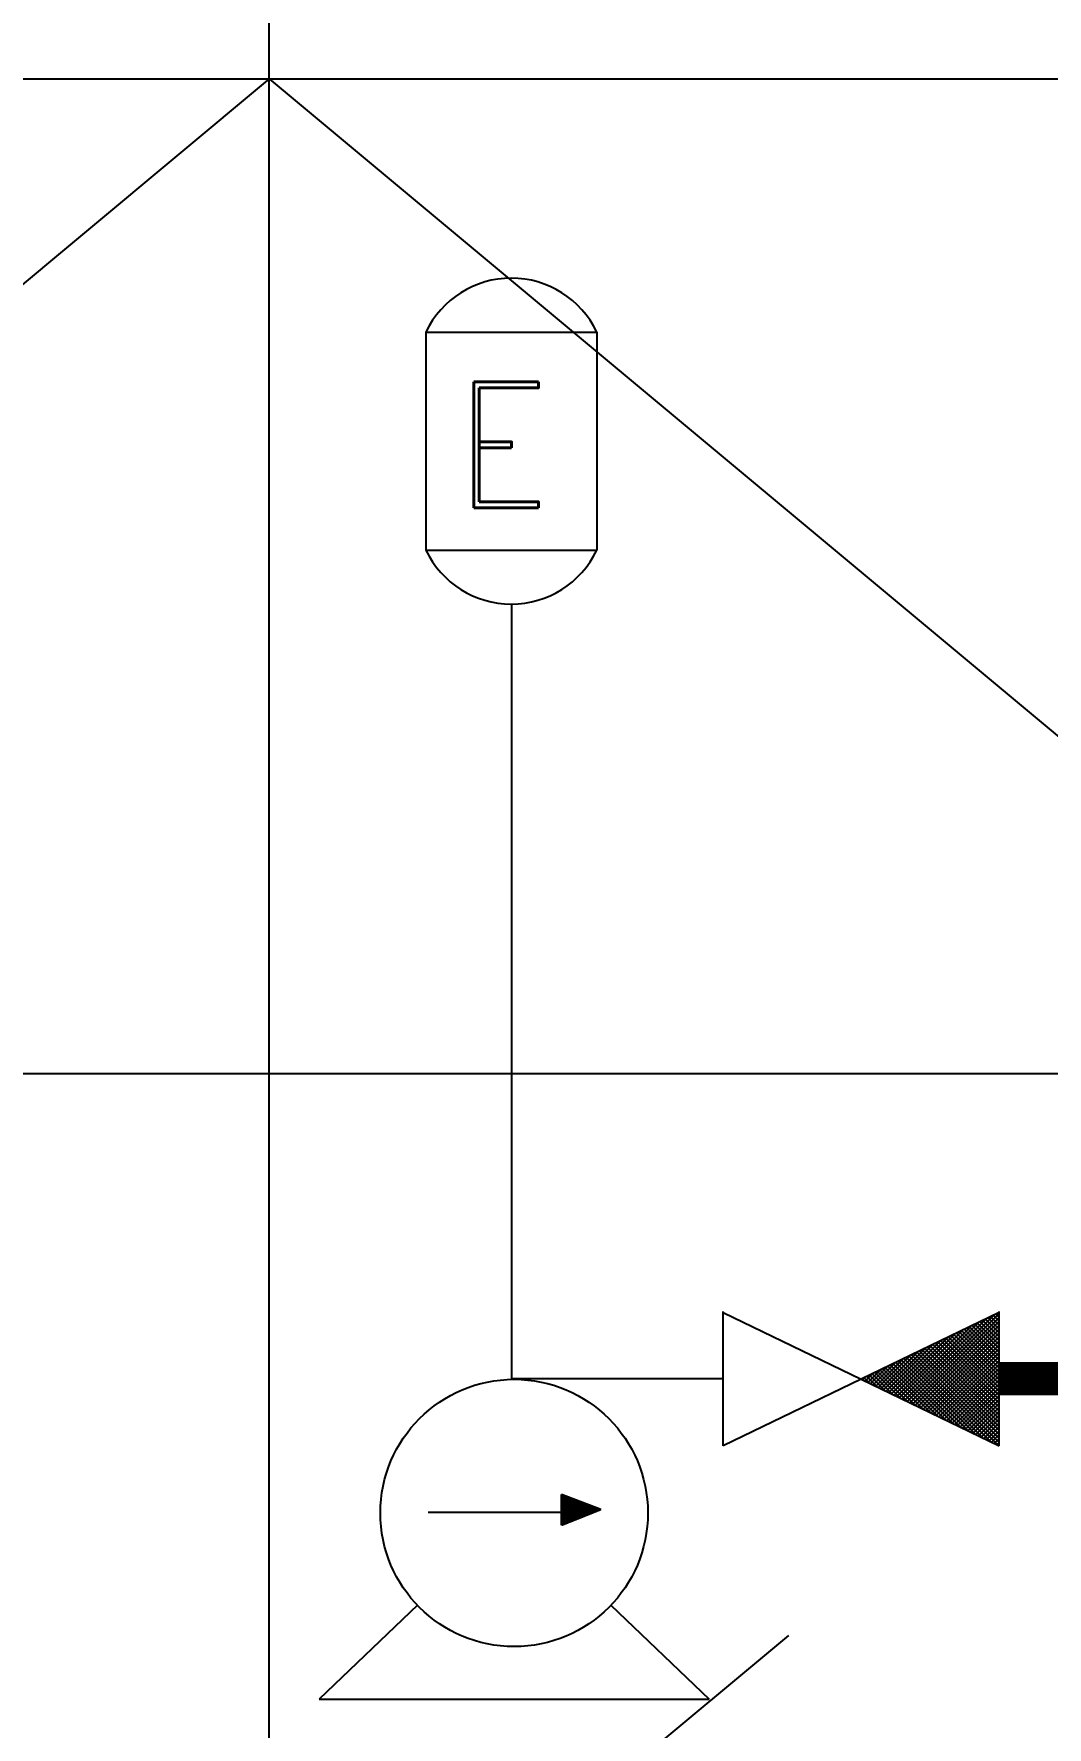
# Model space of a CAD drawing. Extents: x -22909.9 to -22897.8, y -4.7 to 4.1.
# Drawn here: x -22903.385 to -22902.926, y 0.369 to 1.135 of the extents above; entities that cross this region are included whole.
import ezdxf

# ---------------------------------------------------------------- set-up
doc = ezdxf.new("R2010")
doc.units = 0
doc.header["$MEASUREMENT"] = 0
doc.linetypes.add('DASHDOT', pattern=[1, 0.5, -0.25, 0, -0.25])
doc.layers.get('0').update_dxf_attribs({"linetype": 'CONTINUOUS'})
for name, color, linetype in [('DESCARGA', 5, 'CONTINUOUS'), ('DIB-018', 6, 'CONTINUOUS'), ('DIB-065', 4, 'CONTINUOUS')]:
    doc.layers.add(name, color=color, linetype=linetype)
doc.styles.add('ROMAND', font='romand', dxfattribs={"height": 0.0339})

# ---------------------------------------------------------------- blocks, each defined once
blk = doc.blocks.new('*X2')
at = {"color": 0}
for p, q in [((2.9938, 7.9692), (3.0028, 7.9782)), ((2.9943, 7.9705), (3.0026, 7.9788)), ((2.9947, 7.9718), (3.0023, 7.9795)), ((2.9951, 7.9732), (3.0021, 7.9802)), ((2.9956, 7.9745), (3.0019, 7.9808)), ((2.996, 7.9758), (3.0017, 7.9815)), ((2.9965, 7.9771), (3.0015, 7.9822)), ((2.9969, 7.9785), (3.0013, 7.9829)), ((2.9973, 7.9798), (3.0011, 7.9835)), ((2.9978, 7.9811), (3.0009, 7.9842)), ((2.9982, 7.9824), (3.0006, 7.9849)), ((2.9987, 7.9838), (3.0004, 7.9855)), ((2.9991, 7.9851), (3.0002, 7.9862)), ((2.9996, 7.9864), (3, 7.9869)), ((2.9466, 7.8274), (3.0255, 7.9063)), ((2.947, 7.8287), (3.0253, 7.907)), ((2.9474, 7.83), (3.0251, 7.9076)), ((2.9479, 7.8313), (3.0249, 7.9083)), ((2.9483, 7.8327), (3.0246, 7.909)), ((2.9488, 7.834), (3.0244, 7.9097)), ((2.9492, 7.8353), (3.0242, 7.9103)), ((2.9497, 7.8366), (3.024, 7.911)), ((2.9501, 7.838), (3.0238, 7.9117)), ((2.9505, 7.8393), (3.0236, 7.9123)), ((2.951, 7.8406), (3.0234, 7.913)), ((2.9514, 7.8419), (3.0232, 7.9137)), ((2.9519, 7.8433), (3.0229, 7.9144)), ((2.9523, 7.8446), (3.0227, 7.915)), ((2.9527, 7.8459), (3.0225, 7.9157)), ((2.9532, 7.8472), (3.0223, 7.9164)), ((2.9536, 7.8486), (3.0221, 7.917)), ((2.9541, 7.8499), (3.0219, 7.9177)), ((2.9545, 7.8512), (3.0217, 7.9184)), ((2.955, 7.8526), (3.0215, 7.9191)), ((2.9554, 7.8539), (3.0212, 7.9197)), ((2.9558, 7.8552), (3.021, 7.9204)), ((2.9563, 7.8565), (3.0208, 7.9211)), ((2.9567, 7.8579), (3.0206, 7.9217)), ((2.9572, 7.8592), (3.0204, 7.9224)), ((2.9576, 7.8605), (3.0202, 7.9231)), ((2.958, 7.8618), (3.02, 7.9238)), ((2.9585, 7.8632), (3.0198, 7.9244)), ((2.9589, 7.8645), (3.0195, 7.9251)), ((2.9594, 7.8658), (3.0193, 7.9258)), ((2.9598, 7.8671), (3.0191, 7.9264)), ((2.9603, 7.8685), (3.0189, 7.9271)), ((2.9607, 7.8698), (3.0187, 7.9278)), ((2.9611, 7.8711), (3.0185, 7.9285)), ((2.9616, 7.8724), (3.0183, 7.9291)), ((2.962, 7.8738), (3.0181, 7.9298)), ((2.9625, 7.8751), (3.0178, 7.9305)), ((2.9629, 7.8764), (3.0176, 7.9311)), ((2.9633, 7.8777), (3.0174, 7.9318)), ((2.9638, 7.8791), (3.0172, 7.9325)), ((2.9642, 7.8804), (3.017, 7.9332)), ((2.9647, 7.8817), (3.0168, 7.9338)), ((2.9651, 7.883), (3.0166, 7.9345)), ((2.9656, 7.8844), (3.0164, 7.9352)), ((2.966, 7.8857), (3.0162, 7.9358)), ((2.9664, 7.887), (3.0159, 7.9365)), ((2.9669, 7.8883), (3.0157, 7.9372)), ((2.9673, 7.8897), (3.0155, 7.9379)), ((2.9678, 7.891), (3.0153, 7.9385)), ((2.9682, 7.8923), (3.0151, 7.9392)), ((2.9686, 7.8936), (3.0149, 7.9399)), ((2.9691, 7.895), (3.0147, 7.9405)), ((2.9695, 7.8963), (3.0145, 7.9412)), ((2.97, 7.8976), (3.0142, 7.9419)), ((2.9704, 7.8989), (3.014, 7.9426)), ((2.9708, 7.9003), (3.0138, 7.9432)), ((2.9713, 7.9016), (3.0136, 7.9439)), ((2.9717, 7.9029), (3.0134, 7.9446)), ((2.9722, 7.9042), (3.0132, 7.9452)), ((2.9726, 7.9056), (3.013, 7.9459)), ((2.9731, 7.9069), (3.0128, 7.9466)), ((2.9735, 7.9082), (3.0125, 7.9473)), ((2.9739, 7.9095), (3.0123, 7.9479)), ((2.9744, 7.9109), (3.0121, 7.9486)), ((2.9748, 7.9122), (3.0119, 7.9493)), ((2.9753, 7.9135), (3.0117, 7.9499)), ((2.9757, 7.9148), (3.0115, 7.9506)), ((2.9761, 7.9162), (3.0113, 7.9513)), ((2.9766, 7.9175), (3.0111, 7.952)), ((2.977, 7.9188), (3.0108, 7.9526)), ((2.9775, 7.9201), (3.0106, 7.9533)), ((2.9779, 7.9215), (3.0104, 7.954)), ((2.9784, 7.9228), (3.0102, 7.9546)), ((2.9788, 7.9241), (3.01, 7.9553)), ((2.9792, 7.9255), (3.0098, 7.956)), ((2.9797, 7.9268), (3.0096, 7.9567)), ((2.9801, 7.9281), (3.0094, 7.9573)), ((2.9806, 7.9294), (3.0091, 7.958)), ((2.981, 7.9308), (3.0089, 7.9587)), ((2.9814, 7.9321), (3.0087, 7.9593)), ((2.9819, 7.9334), (3.0085, 7.96)), ((2.9823, 7.9347), (3.0083, 7.9607)), ((2.9828, 7.9361), (3.0081, 7.9614)), ((2.9832, 7.9374), (3.0079, 7.962)), ((2.9837, 7.9387), (3.0077, 7.9627)), ((2.9841, 7.94), (3.0074, 7.9634)), ((2.9845, 7.9414), (3.0072, 7.9641)), ((2.985, 7.9427), (3.007, 7.9647)), ((2.9854, 7.944), (3.0068, 7.9654)), ((2.9859, 7.9453), (3.0066, 7.9661)), ((2.9863, 7.9467), (3.0064, 7.9667)), ((2.9867, 7.948), (3.0062, 7.9674)), ((2.9872, 7.9493), (3.006, 7.9681)), ((2.9876, 7.9506), (3.0057, 7.9688)), ((2.9881, 7.952), (3.0055, 7.9694)), ((2.9885, 7.9533), (3.0053, 7.9701)), ((2.989, 7.9546), (3.0051, 7.9708)), ((2.9894, 7.9559), (3.0049, 7.9714)), ((2.9898, 7.9573), (3.0047, 7.9721)), ((2.9903, 7.9586), (3.0045, 7.9728)), ((2.9907, 7.9599), (3.0043, 7.9735)), ((2.9912, 7.9612), (3.004, 7.9741)), ((2.9916, 7.9626), (3.0038, 7.9748)), ((2.992, 7.9639), (3.0036, 7.9755)), ((2.9925, 7.9652), (3.0034, 7.9761)), ((2.9929, 7.9665), (3.0032, 7.9768)), ((2.9934, 7.9679), (3.003, 7.9775)), ((2.9332, 7.7866), (3.0321, 7.8855)), ((2.9333, 7.7876), (3.0319, 7.8862)), ((2.9338, 7.7889), (3.0317, 7.8868)), ((2.9341, 7.7866), (3.0323, 7.8848)), ((2.9342, 7.7903), (3.0314, 7.8875)), ((2.9346, 7.7916), (3.0312, 7.8882)), ((2.935, 7.7866), (3.0325, 7.8841)), ((2.9351, 7.7929), (3.031, 7.8888)), ((2.9355, 7.7942), (3.0308, 7.8895)), ((2.9359, 7.7866), (3.0327, 7.8835)), ((2.936, 7.7956), (3.0306, 7.8902)), ((2.9364, 7.7969), (3.0304, 7.8909)), ((2.9368, 7.7982), (3.0302, 7.8915)), ((2.9368, 7.7866), (3.0329, 7.8828)), ((2.9373, 7.7995), (3.03, 7.8922)), ((2.9377, 7.8009), (3.0297, 7.8929)), ((2.9377, 7.7866), (3.0331, 7.8821)), ((2.9382, 7.8022), (3.0295, 7.8935)), ((2.9385, 7.7866), (3.0334, 7.8815)), ((2.9386, 7.8035), (3.0293, 7.8942)), ((2.9391, 7.8048), (3.0291, 7.8949)), ((2.9394, 7.7866), (3.0336, 7.8808)), ((2.9395, 7.8062), (3.0289, 7.8956)), ((2.9399, 7.8075), (3.0287, 7.8962)), ((2.9403, 7.7866), (3.0338, 7.8801)), ((2.9404, 7.8088), (3.0285, 7.8969)), ((2.9408, 7.8101), (3.0283, 7.8976)), ((2.9412, 7.7866), (3.034, 7.8794)), ((2.9413, 7.8115), (3.028, 7.8982)), ((2.9417, 7.8128), (3.0278, 7.8989)), ((2.9421, 7.8141), (3.0276, 7.8996)), ((2.9421, 7.7866), (3.0342, 7.8788)), ((2.9426, 7.8154), (3.0274, 7.9003)), ((2.943, 7.8168), (3.0272, 7.9009)), ((2.943, 7.7866), (3.0344, 7.8781)), ((2.9435, 7.8181), (3.027, 7.9016)), ((2.9438, 7.7866), (3.0346, 7.8774)), ((2.9439, 7.8194), (3.0268, 7.9023)), ((2.9444, 7.8207), (3.0266, 7.9029)), ((2.9447, 7.7866), (3.0348, 7.8768)), ((2.9448, 7.8221), (3.0263, 7.9036)), ((2.9452, 7.8234), (3.0261, 7.9043)), ((2.9456, 7.7866), (3.0351, 7.8761)), ((2.9457, 7.8247), (3.0259, 7.905)), ((2.9461, 7.826), (3.0257, 7.9056)), ((2.9465, 7.7866), (3.0353, 7.8754)), ((2.9474, 7.7866), (3.0355, 7.8747)), ((2.9483, 7.7866), (3.0357, 7.8741)), ((2.9491, 7.7866), (3.0359, 7.8734)), ((2.95, 7.7866), (3.0361, 7.8727)), ((2.9509, 7.7866), (3.0363, 7.8721)), ((2.9518, 7.7866), (3.0365, 7.8714)), ((2.9527, 7.7866), (3.0367, 7.8707)), ((2.9536, 7.7866), (3.037, 7.87)), ((2.9544, 7.7866), (3.0372, 7.8694)), ((2.9553, 7.7866), (3.0374, 7.8687)), ((2.9562, 7.7866), (3.0376, 7.868)), ((2.9571, 7.7866), (3.0378, 7.8674)), ((2.958, 7.7866), (3.038, 7.8667)), ((2.9589, 7.7866), (3.0382, 7.866)), ((2.9598, 7.7866), (3.0384, 7.8653)), ((2.9606, 7.7866), (3.0387, 7.8647)), ((2.9615, 7.7866), (3.0389, 7.864)), ((2.9624, 7.7866), (3.0391, 7.8633)), ((2.9633, 7.7866), (3.0393, 7.8627)), ((2.9642, 7.7866), (3.0395, 7.862)), ((2.9651, 7.7866), (3.0397, 7.8613)), ((2.9659, 7.7866), (3.0399, 7.8606)), ((2.9668, 7.7866), (3.0401, 7.86)), ((2.9677, 7.7866), (3.0404, 7.8593)), ((2.9686, 7.7866), (3.0406, 7.8586)), ((2.9695, 7.7866), (3.0408, 7.8579)), ((2.9704, 7.7866), (3.041, 7.8573)), ((2.9712, 7.7866), (3.0412, 7.8566)), ((2.9721, 7.7866), (3.0414, 7.8559)), ((2.973, 7.7866), (3.0416, 7.8553)), ((2.9739, 7.7866), (3.0418, 7.8546)), ((2.9748, 7.7866), (3.0421, 7.8539)), ((2.9757, 7.7866), (3.0423, 7.8532)), ((2.9765, 7.7866), (3.0425, 7.8526)), ((2.9774, 7.7866), (3.0427, 7.8519)), ((2.9783, 7.7866), (3.0429, 7.8512)), ((2.9792, 7.7866), (3.0431, 7.8506)), ((2.9801, 7.7866), (3.0433, 7.8499)), ((2.981, 7.7866), (3.0435, 7.8492)), ((2.9818, 7.7866), (3.0438, 7.8485)), ((2.9827, 7.7866), (3.044, 7.8479)), ((2.9836, 7.7866), (3.0442, 7.8472)), ((2.9845, 7.7866), (3.0444, 7.8465)), ((2.9854, 7.7866), (3.0446, 7.8459)), ((2.9863, 7.7866), (3.0448, 7.8452)), ((2.9872, 7.7866), (3.045, 7.8445)), ((2.988, 7.7866), (3.0452, 7.8438)), ((2.9889, 7.7866), (3.0455, 7.8432)), ((2.9898, 7.7866), (3.0457, 7.8425)), ((2.9907, 7.7866), (3.0459, 7.8418)), ((2.9916, 7.7866), (3.0461, 7.8412)), ((2.9925, 7.7866), (3.0463, 7.8405)), ((2.9933, 7.7866), (3.0465, 7.8398)), ((2.9942, 7.7866), (3.0467, 7.8391)), ((2.9951, 7.7866), (3.0469, 7.8385)), ((2.996, 7.7866), (3.0472, 7.8378)), ((2.9969, 7.7866), (3.0474, 7.8371)), ((2.9978, 7.7866), (3.0476, 7.8365)), ((2.9986, 7.7866), (3.0478, 7.8358)), ((2.9995, 7.7866), (3.048, 7.8351)), ((3.0004, 7.7866), (3.0482, 7.8344)), ((3.0013, 7.7866), (3.0484, 7.8338)), ((3.0022, 7.7866), (3.0486, 7.8331)), ((3.0031, 7.7866), (3.0489, 7.8324)), ((3.0039, 7.7866), (3.0491, 7.8318)), ((3.0048, 7.7866), (3.0493, 7.8311)), ((3.0057, 7.7866), (3.0495, 7.8304)), ((3.0066, 7.7866), (3.0497, 7.8297)), ((3.0075, 7.7866), (3.0499, 7.8291)), ((3.0084, 7.7866), (3.0501, 7.8284)), ((3.0092, 7.7866), (3.0503, 7.8277)), ((3.0101, 7.7866), (3.0506, 7.8271)), ((3.011, 7.7866), (3.0508, 7.8264)), ((3.0119, 7.7866), (3.051, 7.8257)), ((3.0128, 7.7866), (3.0512, 7.825)), ((3.0137, 7.7866), (3.0514, 7.8244)), ((3.0146, 7.7866), (3.0516, 7.8237)), ((3.0154, 7.7866), (3.0518, 7.823)), ((3.0163, 7.7866), (3.052, 7.8224)), ((3.0172, 7.7866), (3.0523, 7.8217)), ((3.0181, 7.7866), (3.0525, 7.821)), ((3.019, 7.7866), (3.0527, 7.8203)), ((3.0199, 7.7866), (3.0529, 7.8197)), ((3.0207, 7.7866), (3.0531, 7.819)), ((3.0216, 7.7866), (3.0533, 7.8183)), ((3.0225, 7.7866), (3.0535, 7.8177)), ((3.0234, 7.7866), (3.0537, 7.817)), ((3.0243, 7.7866), (3.054, 7.8163)), ((3.0252, 7.7866), (3.0542, 7.8156)), ((3.026, 7.7866), (3.0544, 7.815)), ((3.0269, 7.7866), (3.0546, 7.8143)), ((3.0278, 7.7866), (3.0548, 7.8136)), ((3.0287, 7.7866), (3.055, 7.813)), ((3.0296, 7.7866), (3.0552, 7.8123)), ((3.0305, 7.7866), (3.0554, 7.8116)), ((3.0313, 7.7866), (3.0556, 7.8109)), ((3.0322, 7.7866), (3.0559, 7.8103)), ((3.0331, 7.7866), (3.0561, 7.8096)), ((3.034, 7.7866), (3.0563, 7.8089)), ((3.0349, 7.7866), (3.0565, 7.8083)), ((3.0358, 7.7866), (3.0567, 7.8076)), ((3.0366, 7.7866), (3.0569, 7.8069)), ((3.0375, 7.7866), (3.0571, 7.8062)), ((3.0384, 7.7866), (3.0573, 7.8056)), ((3.0393, 7.7866), (3.0576, 7.8049)), ((3.0402, 7.7866), (3.0578, 7.8042)), ((3.0411, 7.7866), (3.058, 7.8036)), ((3.042, 7.7866), (3.0582, 7.8029)), ((3.0428, 7.7866), (3.0584, 7.8022)), ((3.0437, 7.7866), (3.0586, 7.8015)), ((3.0446, 7.7866), (3.0588, 7.8009)), ((3.0455, 7.7866), (3.059, 7.8002)), ((3.0464, 7.7866), (3.0593, 7.7995)), ((3.0473, 7.7866), (3.0595, 7.7989)), ((3.0481, 7.7866), (3.0597, 7.7982)), ((3.049, 7.7866), (3.0599, 7.7975)), ((3.0499, 7.7866), (3.0601, 7.7968)), ((3.0508, 7.7866), (3.0603, 7.7962)), ((3.0517, 7.7866), (3.0605, 7.7955)), ((3.0526, 7.7866), (3.0607, 7.7948)), ((3.0534, 7.7866), (3.061, 7.7942)), ((3.0543, 7.7866), (3.0612, 7.7935)), ((3.0552, 7.7866), (3.0614, 7.7928)), ((3.0561, 7.7866), (3.0616, 7.7921)), ((3.057, 7.7866), (3.0618, 7.7915)), ((3.0579, 7.7866), (3.062, 7.7908)), ((3.0587, 7.7866), (3.0622, 7.7901)), ((3.0596, 7.7866), (3.0624, 7.7895)), ((3.0605, 7.7866), (3.0627, 7.7888)), ((3.0614, 7.7866), (3.0629, 7.7881)), ((3.0623, 7.7866), (3.0631, 7.7874)), ((3.0632, 7.7866), (3.0633, 7.7868))]:
    blk.add_line(p, q, dxfattribs=at)
blk = doc.blocks.new('FLECHA')
for p, q in [((0.0079, 0.0975), (-0.0403, -0.047)), ((0.0079, 0.0975), (0.0536, -0.047)), ((-0.0403, -0.047), (0.0536, -0.047))]:
    blk.add_line(p, q)
at = {"xscale": 0.7200000000000001, "yscale": 0.7200000000000001, "zscale": 0.7200000000000001}
blk.add_blockref('*X2', (-2.152, -5.6534), dxfattribs=at)
blk = doc.blocks.new('*X31')
at = {"color": 0}
for p, q in [((-22901.03263, 0.5173), (-22900.99814, 0.55178)), ((-22901.03143, 0.51672), (-22900.99472, 0.55343)), ((-22901.03024, 0.51615), (-22900.9913, 0.55508)), ((-22901.02905, 0.51557), (-22900.98866, 0.55596)), ((-22901.02786, 0.51499), (-22900.98866, 0.55419)), ((-22901.02667, 0.51442), (-22900.98866, 0.55242)), ((-22900.98866, 0.54183), (-22900.99846, 0.55163)), ((-22900.98866, 0.54359), (-22900.99727, 0.5522)), ((-22900.98866, 0.54536), (-22900.99608, 0.55278)), ((-22900.98866, 0.54713), (-22900.99489, 0.55335)), ((-22900.98866, 0.5489), (-22900.99369, 0.55393)), ((-22900.98866, 0.55067), (-22900.9925, 0.5545)), ((-22900.98866, 0.55243), (-22900.99131, 0.55508)), ((-22900.98866, 0.5542), (-22900.99012, 0.55566)), ((-22900.98866, 0.55597), (-22900.98893, 0.55623)), ((-22901.03739, 0.5196), (-22901.01181, 0.54518)), ((-22901.0362, 0.51902), (-22901.00839, 0.54683)), ((-22901.03501, 0.51845), (-22901.00498, 0.54848)), ((-22901.03382, 0.51787), (-22901.00156, 0.55013)), ((-22901.02547, 0.51384), (-22900.98866, 0.55065)), ((-22901.02428, 0.51327), (-22900.98866, 0.54889)), ((-22901.02309, 0.51269), (-22900.98866, 0.54712)), ((-22901.0219, 0.51212), (-22900.98866, 0.54535)), ((-22900.98866, 0.51885), (-22901.01396, 0.54414)), ((-22900.98866, 0.52061), (-22901.01277, 0.54472)), ((-22900.98866, 0.52238), (-22901.01158, 0.54529)), ((-22900.98866, 0.52415), (-22901.01038, 0.54587)), ((-22900.98866, 0.52592), (-22901.00919, 0.54645)), ((-22900.98866, 0.52768), (-22901.008, 0.54702)), ((-22900.98866, 0.52945), (-22901.00681, 0.5476)), ((-22900.98866, 0.53122), (-22901.00562, 0.54817)), ((-22900.98866, 0.53299), (-22901.00442, 0.54875)), ((-22900.98866, 0.53476), (-22901.00323, 0.54932)), ((-22900.98866, 0.53652), (-22901.00204, 0.5499)), ((-22900.98866, 0.53829), (-22901.00085, 0.55048)), ((-22900.98866, 0.54006), (-22900.99965, 0.55105)), ((-22901.04336, 0.52248), (-22901.0289, 0.53693)), ((-22901.04216, 0.5219), (-22901.02548, 0.53858)), ((-22901.04097, 0.52133), (-22901.02207, 0.54023)), ((-22901.03978, 0.52075), (-22901.01865, 0.54188)), ((-22901.03859, 0.52017), (-22901.01523, 0.54353)), ((-22900.98906, 0.49626), (-22901.02946, 0.53666)), ((-22900.98866, 0.49763), (-22901.02827, 0.53724)), ((-22900.98866, 0.4994), (-22901.02707, 0.53781)), ((-22900.98866, 0.50117), (-22901.02588, 0.53839)), ((-22900.98866, 0.50294), (-22901.02469, 0.53896)), ((-22900.98866, 0.5047), (-22901.0235, 0.53954)), ((-22900.98866, 0.50647), (-22901.02231, 0.54011)), ((-22900.98866, 0.50824), (-22901.02111, 0.54069)), ((-22901.0207, 0.51154), (-22900.98866, 0.54358)), ((-22900.98866, 0.51001), (-22901.01992, 0.54127)), ((-22901.01951, 0.51097), (-22900.98866, 0.54181)), ((-22900.98866, 0.51177), (-22901.01873, 0.54184)), ((-22901.01832, 0.51039), (-22900.98866, 0.54005)), ((-22900.98866, 0.51354), (-22901.01754, 0.54242)), ((-22901.01713, 0.50981), (-22900.98866, 0.53828)), ((-22900.98866, 0.51531), (-22901.01635, 0.54299)), ((-22901.01594, 0.50924), (-22900.98866, 0.53651)), ((-22900.98866, 0.51708), (-22901.01515, 0.54357)), ((-22901.04932, 0.52535), (-22901.04599, 0.52868)), ((-22901.04812, 0.52478), (-22901.04257, 0.53033)), ((-22901.04693, 0.5242), (-22901.03916, 0.53198)), ((-22901.04574, 0.52363), (-22901.03574, 0.53363)), ((-22901.0335, 0.51772), (-22901.04496, 0.52918)), ((-22901.04455, 0.52305), (-22901.03232, 0.53528)), ((-22901.03008, 0.51607), (-22901.04377, 0.52975)), ((-22901.02666, 0.51442), (-22901.04257, 0.53033)), ((-22901.02324, 0.51277), (-22901.04138, 0.53091)), ((-22901.01982, 0.51112), (-22901.04019, 0.53148)), ((-22901.01641, 0.50947), (-22901.039, 0.53206)), ((-22901.01299, 0.50781), (-22901.0378, 0.53263)), ((-22901.00957, 0.50616), (-22901.03661, 0.53321)), ((-22901.00615, 0.50451), (-22901.03542, 0.53378)), ((-22901.00273, 0.50286), (-22901.03423, 0.53436)), ((-22900.99932, 0.50121), (-22901.03304, 0.53493)), ((-22900.9959, 0.49956), (-22901.03184, 0.53551)), ((-22900.99248, 0.49791), (-22901.03065, 0.53609)), ((-22901.01474, 0.50866), (-22900.98866, 0.53474)), ((-22901.01355, 0.50809), (-22900.98866, 0.53298)), ((-22901.01236, 0.50751), (-22900.98866, 0.53121)), ((-22901.01117, 0.50694), (-22900.98866, 0.52944)), ((-22901.05059, 0.52597), (-22901.05092, 0.5263)), ((-22901.05051, 0.52593), (-22901.04941, 0.52703)), ((-22901.04717, 0.52432), (-22901.04973, 0.52688)), ((-22901.04375, 0.52267), (-22901.04853, 0.52745)), ((-22901.04033, 0.52102), (-22901.04734, 0.52803)), ((-22901.03691, 0.51937), (-22901.04615, 0.5286)), ((-22901.00997, 0.50636), (-22900.98866, 0.52767)), ((-22901.00878, 0.50578), (-22900.98866, 0.5259)), ((-22901.00759, 0.50521), (-22900.98866, 0.52414)), ((-22901.0064, 0.50463), (-22900.98866, 0.52237)), ((-22901.00521, 0.50406), (-22900.98866, 0.5206)), ((-22901.00401, 0.50348), (-22900.98866, 0.51883)), ((-22901.00282, 0.50291), (-22900.98866, 0.51707)), ((-22901.00163, 0.50233), (-22900.98866, 0.5153)), ((-22901.00044, 0.50176), (-22900.98866, 0.51353)), ((-22900.99925, 0.50118), (-22900.98866, 0.51176)), ((-22900.99805, 0.5006), (-22900.98866, 0.50999)), ((-22900.99686, 0.50003), (-22900.98866, 0.50823)), ((-22900.99567, 0.49945), (-22900.98866, 0.50646)), ((-22900.99448, 0.49888), (-22900.98866, 0.50469)), ((-22900.99328, 0.4983), (-22900.98866, 0.50292)), ((-22900.99209, 0.49773), (-22900.98866, 0.50116)), ((-22900.9909, 0.49715), (-22900.98866, 0.49939)), ((-22900.98971, 0.49658), (-22900.98866, 0.49762))]:
    blk.add_line(p, q, dxfattribs=at)

msp = doc.modelspace()

# ---------------------------------------------------------------- linework, layer by layer
at = {"layer": 'DESCARGA'}
for p, q in [((-22903.20733, 1.00001), (-22903.20733, 0.90131)), ((-22903.20733, 1.00001), (-22903.13011, 1.00001)), ((-22903.13011, 1.00001), (-22903.13011, 0.90131)), ((-22903.20733, 0.90131), (-22903.13011, 0.90131)), ((-22903.16851, 0.52648), (-22903.16851, 0.8772)), ((-22903.0729, 0.49607), (-22903.0729, 0.55689)), ((-22903.0729, 0.55636), (-22902.94804, 0.49607)), ((-22902.94804, 0.55636), (-22903.0729, 0.49607)), ((-22902.94804, 0.49607), (-22902.94804, 0.55689)), ((-22903.16851, 0.52648), (-22903.0729, 0.52648)), ((-22903.20626, 0.46612), (-22903.139, 0.46612)), ((-22903.21119, 0.42393), (-22903.25565, 0.38149)), ((-22903.12368, 0.42393), (-22903.07922, 0.38149)), ((-22903.25565, 0.38149), (-22903.07922, 0.38149))]:
    msp.add_line(p, q, dxfattribs=at)
at = {"layer": 'DESCARGA', "const_width": 0.015}
msp.add_lwpolyline([(-22902.94804, 0.52648), (-22902.82608, 0.52648), (-22902.82608, -2.06419)], dxfattribs=at)
at = {"layer": 'DESCARGA'}
msp.add_circle((-22903.16744, 0.46568), 0.06048, dxfattribs=at)
for centre, start, end in [((-22903.16872, 0.98162), 25.47797, 154.52203), ((-22903.16872, 0.91971), 205.47797, 334.52203)]:
    msp.add_arc(centre, 0.04277, start, end, dxfattribs=at)
at = {"layer": 'DIB-018'}
for p, q in [((-22907.879, 1.11452), (-22900.54231, 1.11452)), ((-22903.27831, 0.66227), (-22903.27831, 0.66677)), ((-22909.34717, 0.66452), (-22898.03131, 0.66452))]:
    msp.add_line(p, q, dxfattribs=at)
at = {"layer": 'DIB-018', "linetype": 'DASHDOT'}
for p, q in [((-22903.27831, 1.11452), (-22904.35831, 0.21452)), ((-22903.27831, 1.11452), (-22902.19831, 0.21452)), ((-22902.19831, 1.11452), (-22903.27831, 0.21452))]:
    msp.add_line(p, q, dxfattribs=at)
at = {"layer": 'DIB-065'}
msp.add_line((-22903.27831, -0.10048), (-22903.27831, 1.42952), dxfattribs=at)

# ---------------------------------------------------------------- block references
at = {"layer": 'DESCARGA'}
msp.add_blockref('*X31', (-1.95937, 0), dxfattribs=at)
at = {"layer": 'DESCARGA', "xscale": 0.1480448284654501, "yscale": -0.1232106188995502, "zscale": 0.1480448284654501, "rotation": 90}
msp.add_blockref('FLECHA', (-22903.14026, 0.46607), dxfattribs=at)

# ---------------------------------------------------------------- texts
at = {"layer": 'DESCARGA', "style": 'ROMAND'}
msp.add_text('E', height=0.0569, dxfattribs=at).set_placement((-22903.19545, 0.92052))

doc.saveas('drawing.dxf')
